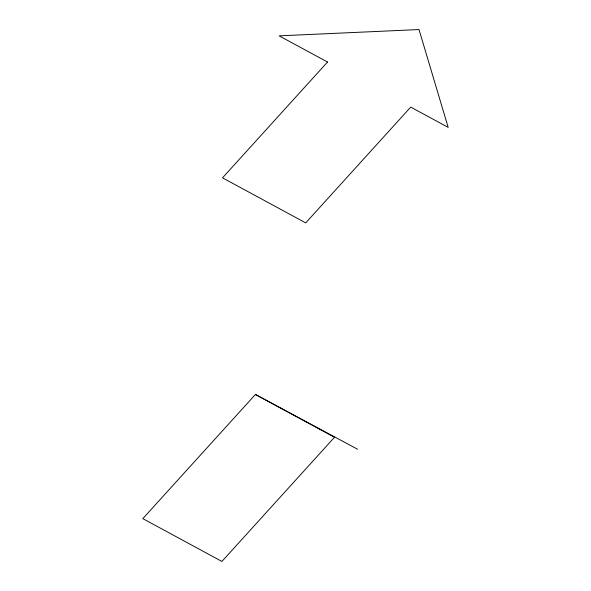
<?xml version="1.0" encoding="UTF-8"?>
<svg xmlns="http://www.w3.org/2000/svg" width="591" height="591" viewBox="0 0 591 591"><rect width="100%" height="100%" fill="white"/><g stroke="black" fill="none" stroke-linecap="round" stroke-linejoin="round"><path stroke-width="0.89" d="M255.415 394.47L142.83 518.632L221.906 561.45L334.491 437.288L255.415 394.47L357.562 449.226M327.525 62.04L222.519 177.839L305.717 222.888L410.723 107.097L448.17 127.368L419.012 29.55L279.151 35.852L327.525 62.04"/></g></svg>
